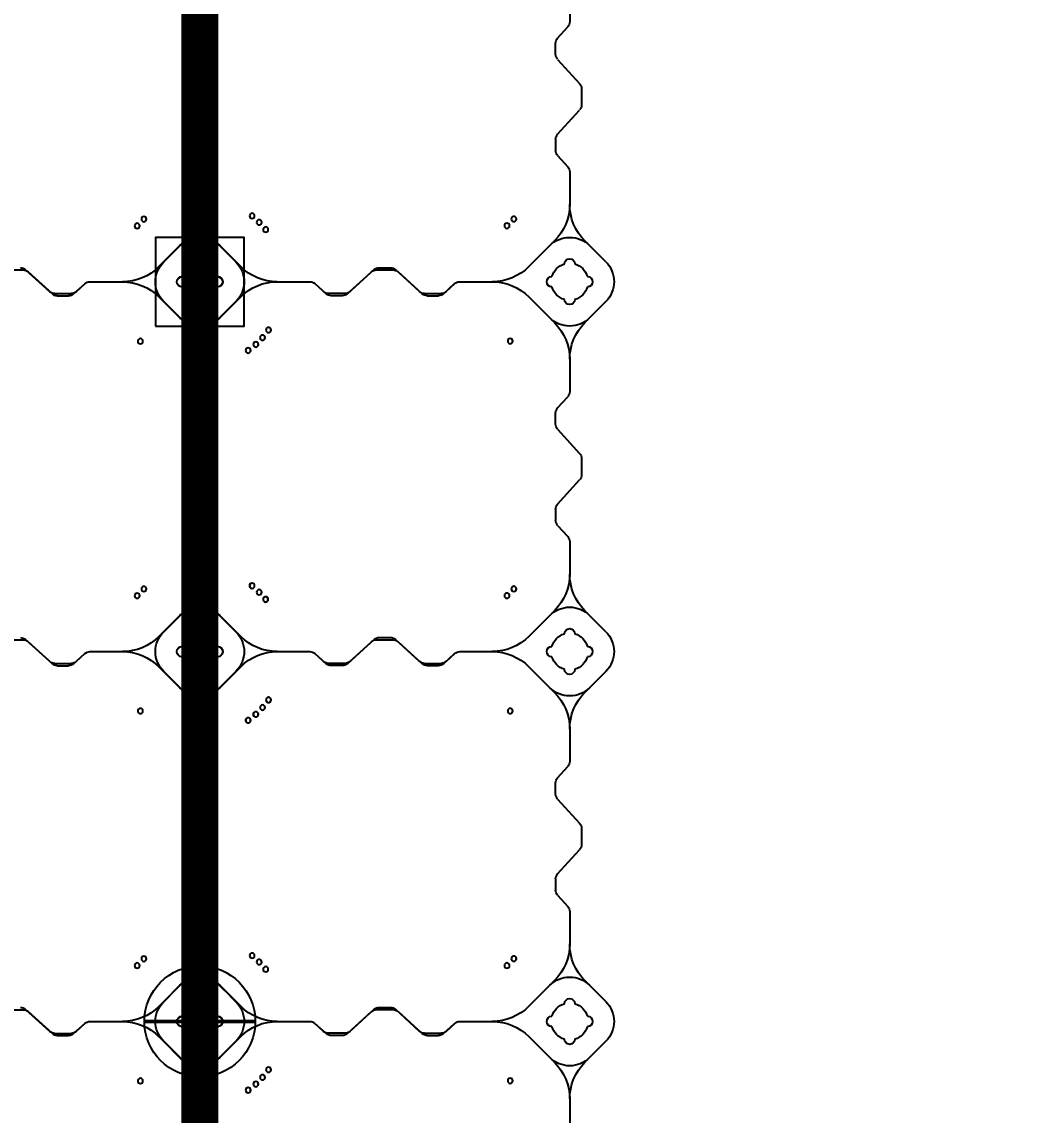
# Model space of a CAD drawing. Header units: millimetres. Extents: x -1612139 to -1260738, y 1141106 to 1536160.
# Drawn here: x -1323259 to -1321892, y 1259685 to 1261163 of the extents above; entities that cross this region are included whole.
import ezdxf

# ---------------------------------------------------------------- set-up
doc = ezdxf.new("R2010")
doc.units = ezdxf.units.MM
doc.header["$LTSCALE"] = 10
doc.layers.get('0').update_dxf_attribs({"linetype": 'CONTINUOUS'})
doc.layers.get('DEFPOINTS').update_dxf_attribs({"linetype": 'CONTINUOUS'})
doc.layers.add('W-FLOAT_BOWL浮筒', color=253, linetype='CONTINUOUS')
doc.styles.add('STANDARD_T3', font='simplex.shx', dxfattribs={"width": 0.7, "bigfont": 'gbcbig.shx'})
doc.dimstyles.new('W&&200', dxfattribs={"dimtxt": 700, "dimasz": 200, "dimexe": 500, "dimexo": 600, "dimgap": 200, "dimtad": 1, "dimdec": 0, "dimzin": 0, "dimdsep": 46, "dimtxsty": 'STANDARD_T3', "dimcen": 0.09, "dimclrd": 1, "dimclre": 1, "dimclrt": 7, "dimazin": 2, "dimtfac": 1, "dimtdec": 0, "dimtix": 1, "dimtmove": 2, "dimatfit": 3, "dimfxl": 100, "dimtolj": 1, "dimtzin": 0, "dimarcsym": 0})

# ---------------------------------------------------------------- blocks, each defined once
blk = doc.blocks.new('蓝色')
at = {"layer": 'W-FLOAT_BOWL浮筒', "color": 5}
for p, q in [((10006.3, -3894.9), (10006.3, -3850.9)), ((10006.3, -3894.9), (10006.3, -3851.1)), ((9951.1, -3979.1), (9985.8, -3944.4)), ((9957.5, -3972.8), (9985.8, -3944.5)), ((10061.6, -3979.1), (10026.8, -3944.4)), ((10055.2, -3972.8), (10026.8, -3944.5)), ((9979.5, -3950.8), (9951.2, -3979.1)), ((9957.5, -3972.7), (9979.4, -3950.8)), ((10033.2, -3950.8), (10055.2, -3972.7)), ((10033.2, -3950.8), (10061.5, -3979.1)), ((9803.5, -3986.2), (9770.7, -4016)), ((9807, -3983.2), (9774.2, -4013)), ((9810.2, -3983.6), (9832.5, -3983.6)), ((9813.7, -3980.6), (9829, -3980.6)), ((9835.7, -3983.2), (9850.9, -3997)), ((9839.2, -3986.2), (9851.1, -3997)), ((9857.6, -3999.6), (9901.6, -3999.6)), ((9857.8, -3999.6), (9901.6, -3999.6)), ((9745.2, -4015.6), (9767.5, -4015.6)), ((9985.8, -4054.9), (9951.1, -4020.1)), ((9979.5, -4048.4), (9951.2, -4020.1)), ((10026.8, -4054.9), (10061.6, -4020.1)), ((10033.2, -4048.4), (10061.5, -4020.1)), ((9979.4, -4048.4), (9957.5, -4026.5)), ((9957.5, -4026.5), (9985.8, -4054.8)), ((10055.2, -4026.5), (10026.8, -4054.8)), ((10055.2, -4026.5), (10033.2, -4048.4)), ((10006.3, -4148.4), (10006.3, -4104.2)), ((10006.3, -4148.2), (10006.3, -4104.2)), ((9989.9, -4170.3), (10003.7, -4155.1)), ((9992.9, -4166.8), (10003.7, -4154.9)), ((9987.3, -4192.3), (9987.3, -4177)), ((9990.3, -4195.8), (9990.3, -4173.5)), ((9989.9, -4199), (10019.7, -4231.8)), ((9992.9, -4202.5), (10022.7, -4235.3)), ((10022.3, -4260.8), (10022.3, -4238.5)), ((10025.3, -4257.3), (10025.3, -4242)), ((9989.9, -4300.3), (10019.7, -4267.5)), ((9992.9, -4296.8), (10022.7, -4264)), ((9987.3, -4307), (9987.3, -4322.3)), ((9990.3, -4303.5), (9990.3, -4325.8)), ((9989.9, -4329), (10003.7, -4344.2)), ((9992.9, -4332.5), (10003.7, -4344.4)), ((10006.3, -4394.9), (10006.3, -4350.9)), ((10006.3, -4394.9), (10006.3, -4351.1)), ((9951.1, -4479.1), (9985.8, -4444.4)), ((9957.5, -4472.8), (9985.8, -4444.5)), ((10061.6, -4479.1), (10026.8, -4444.4)), ((10055.2, -4472.8), (10026.8, -4444.5)), ((9979.5, -4450.8), (9951.2, -4479.1)), ((9957.5, -4472.7), (9979.4, -4450.8)), ((10033.2, -4450.8), (10055.2, -4472.7)), ((10033.2, -4450.8), (10061.5, -4479.1)), ((9803.5, -4486.2), (9770.7, -4516)), ((9807, -4483.2), (9774.2, -4513)), ((9810.2, -4483.6), (9832.5, -4483.6)), ((9813.7, -4480.6), (9829, -4480.6)), ((9835.7, -4483.2), (9850.9, -4497)), ((9839.2, -4486.2), (9851.1, -4497)), ((9857.6, -4499.6), (9901.6, -4499.6)), ((9857.8, -4499.6), (9901.6, -4499.6)), ((9745.2, -4515.6), (9767.5, -4515.6)), ((9985.8, -4554.9), (9951.1, -4520.1)), ((9979.5, -4548.4), (9951.2, -4520.1)), ((10026.8, -4554.9), (10061.6, -4520.1)), ((10033.2, -4548.4), (10061.5, -4520.1)), ((9979.4, -4548.4), (9957.5, -4526.5)), ((9957.5, -4526.5), (9985.8, -4554.8)), ((10055.2, -4526.5), (10026.8, -4554.8)), ((10055.2, -4526.5), (10033.2, -4548.4)), ((10006.3, -4648.4), (10006.3, -4604.2)), ((10006.3, -4648.2), (10006.3, -4604.2)), ((9989.9, -4670.3), (10003.7, -4655.1)), ((9992.9, -4666.8), (10003.7, -4654.9)), ((9987.3, -4692.3), (9987.3, -4677)), ((9990.3, -4695.8), (9990.3, -4673.5)), ((9989.9, -4699), (10019.7, -4731.8)), ((9992.9, -4702.5), (10022.7, -4735.3)), ((10022.3, -4760.8), (10022.3, -4738.5)), ((10025.3, -4757.3), (10025.3, -4742)), ((9989.9, -4800.3), (10019.7, -4767.5)), ((9992.9, -4796.8), (10022.7, -4764)), ((9990.3, -4803.5), (9990.3, -4825.8)), ((9987.3, -4807), (9987.3, -4822.3)), ((9989.9, -4829), (10003.7, -4844.2)), ((9992.9, -4832.5), (10003.7, -4844.4)), ((10006.3, -4894.9), (10006.3, -4850.9)), ((10006.3, -4894.9), (10006.3, -4851.1)), ((9951.1, -4979.1), (9985.8, -4944.4)), ((9979.5, -4950.8), (9951.2, -4979.1)), ((9957.5, -4972.8), (9985.8, -4944.5)), ((9957.5, -4972.7), (9979.4, -4950.8)), ((10061.6, -4979.1), (10026.8, -4944.4)), ((10055.2, -4972.8), (10026.8, -4944.5)), ((10033.2, -4950.8), (10055.2, -4972.7)), ((10033.2, -4950.8), (10061.5, -4979.1)), ((9813.7, -4980.6), (9829, -4980.6)), ((9803.5, -4986.2), (9770.7, -5016)), ((9807, -4983.2), (9774.2, -5013)), ((9810.2, -4983.6), (9832.5, -4983.6)), ((9835.7, -4983.2), (9850.9, -4997)), ((9839.2, -4986.2), (9851.1, -4997)), ((9857.6, -4999.6), (9901.6, -4999.6)), ((9857.8, -4999.6), (9901.6, -4999.6)), ((9745.2, -5015.6), (9767.5, -5015.6)), ((9985.8, -5054.9), (9951.1, -5020.1)), ((9979.5, -5048.4), (9951.2, -5020.1)), ((10026.8, -5054.9), (10061.6, -5020.1)), ((10033.2, -5048.4), (10061.5, -5020.1)), ((9979.4, -5048.4), (9957.5, -5026.5)), ((9957.5, -5026.5), (9985.8, -5054.8)), ((10055.2, -5026.5), (10026.8, -5054.8)), ((10055.2, -5026.5), (10033.2, -5048.4)), ((10006.3, -5148.4), (10006.3, -5104.2)), ((10006.3, -5148.2), (10006.3, -5104.2)), ((9989.9, -5170.3), (10003.7, -5155.1)), ((9992.9, -5166.8), (10003.7, -5154.9)), ((9987.3, -5192.3), (9987.3, -5177)), ((9990.3, -5195.8), (9990.3, -5173.5)), ((9989.9, -5199), (10019.7, -5231.8)), ((9992.9, -5202.5), (10022.7, -5235.3)), ((10022.3, -5260.8), (10022.3, -5238.5)), ((10025.3, -5257.3), (10025.3, -5242)), ((9989.9, -5300.3), (10019.7, -5267.5)), ((9992.9, -5296.8), (10022.7, -5264)), ((9990.3, -5303.5), (9990.3, -5325.8)), ((9987.3, -5307), (9987.3, -5322.3)), ((9989.9, -5329), (10003.7, -5344.2)), ((9992.9, -5332.5), (10003.7, -5344.4)), ((10006.3, -5394.9), (10006.3, -5350.9))]:
    blk.add_line(p, q, dxfattribs=at)
for centre in [(9926, -3919.3), (10071.6, -3906.7), (9921.6, -4075.2), (9930.8, -4084.4), (10071.6, -4406.7), (9926, -4419.3), (10081.9, -4414.9), (10091.1, -4424.1), (10099.2, -4434.3), (10095.3, -4570.2), (9921.6, -4575.2), (9930.8, -4584.4), (10086.6, -4579.9), (10076.9, -4588.6), (9926, -4919.3), (9921.6, -5075.2), (9930.8, -5084.4)]:
    blk.add_circle(centre, 3.5, dxfattribs=at)
for centre, radius, start, end in [((9936.3, -3894.9), 70, 315, 0), ((9936.3, -3895), 70, 315, 0), ((10076.3, -3894.9), 70, 180, 225), ((10076.3, -3895), 70, 180, 225), ((10006.3, -3977.7), 38, 45, 135), ((10006.4, -3977.7), 38, 45, 135), ((9984.4, -3999.6), 38, 135, 225), ((9984.4, -3999.7), 38, 135, 225), ((10006.3, -3999.6), 25, 106.2602, 163.7398), ((10006.3, -3999.6), 25, 106.2602, 163.7398), ((10006.3, -3999.6), 25, 106.2602, 163.7398), ((10006.3, -3999.6), 25, 106.2602, 163.7398), ((10006.3, -3975.6), 7, 0, 180), ((10006.3, -3975.6), 7, 0, 180), ((10006.3, -3975.6), 7, 0, 180), ((10006.3, -3975.6), 7, 0, 180), ((10006.3, -3999.6), 25, 16.2602, 73.7398), ((10006.3, -3999.6), 25, 16.2602, 73.7398), ((10006.3, -3999.6), 25, 16.2602, 73.7398), ((10006.3, -3999.6), 25, 16.2602, 73.7398), ((10028.3, -3999.6), 38, 315, 45), ((10028.3, -3999.7), 38, 315, 45), ((9810.2, -3993.6), 10, 90, 132.2737), ((9813.7, -3990.6), 10, 90, 132.2737), ((9829, -3990.6), 10, 47.7263, 90), ((9832.5, -3993.6), 10, 47.7263, 90), ((9901.6, -3929.6), 70, 270, 315), ((9901.7, -3929.6), 70, 270, 315), ((9857.6, -3989.6), 10, 227.7263, 270), ((9857.8, -3989.6), 10, 227.7263, 270), ((9901.6, -4069.6), 70, 45, 90), ((9901.7, -4069.6), 70, 45, 90), ((9982.3, -3999.6), 7, 90, 270), ((9982.3, -3999.6), 7, 90, 270), ((9982.3, -3999.6), 7, 90, 270), ((9982.3, -3999.6), 7, 90, 270), ((10030.3, -3999.6), 7, 270, 90), ((10030.3, -3999.6), 7, 270, 90), ((10030.3, -3999.6), 7, 270, 90), ((10030.3, -3999.6), 7, 270, 90), ((9764, -4008.6), 10, 270, 312.2737), ((9767.5, -4005.6), 10, 270, 312.2737), ((10006.3, -3999.6), 25, 196.2602, 253.7398), ((10006.3, -3999.6), 25, 196.2602, 253.7398), ((10006.3, -3999.6), 25, 196.2602, 253.7398), ((10006.3, -3999.6), 25, 196.2602, 253.7398), ((10006.3, -3999.6), 25, 286.2602, 343.7398), ((10006.3, -3999.6), 25, 286.2602, 343.7398), ((10006.3, -3999.6), 25, 286.2602, 343.7398), ((10006.3, -3999.6), 25, 286.2602, 343.7398), ((10006.3, -4023.6), 7, 180, 0), ((10006.3, -4023.6), 7, 180, 0), ((10006.3, -4023.6), 7, 180, 0), ((10006.3, -4023.6), 7, 180, 0), ((10006.3, -4021.6), 38, 225, 315), ((10006.4, -4021.6), 38, 225, 315), ((9936.3, -4104.3), 70, 0, 45), ((9936.3, -4104.3), 70, 0, 45), ((10076.3, -4104.3), 70, 135, 180), ((10076.3, -4104.3), 70, 135, 180), ((9996.3, -4148.2), 10, 317.7263, 0), ((9996.3, -4148.4), 10, 317.7263, 0), ((10000.3, -4173.5), 10, 137.7263, 180), ((9997.3, -4177), 10, 137.7263, 180), ((9997.3, -4192.3), 10, 180, 222.2737), ((10000.3, -4195.8), 10, 180, 222.2737), ((10012.3, -4238.5), 10, 0, 42.2737), ((10015.3, -4242), 10, 0, 42.2737), ((10012.3, -4260.8), 10, 317.7263, 0), ((10015.3, -4257.3), 10, 317.7263, 0), ((9997.3, -4307), 10, 137.7263, 180), ((10000.3, -4303.5), 10, 137.7263, 180), ((9997.3, -4322.3), 10, 180, 222.2737), ((10000.3, -4325.8), 10, 180, 222.2737), ((9996.3, -4350.9), 10, 0, 42.2737), ((9996.3, -4351.1), 10, 0, 42.2737), ((9936.3, -4394.9), 70, 315, 0), ((9936.3, -4395), 70, 315, 0), ((10076.3, -4394.9), 70, 180, 225), ((10076.3, -4395), 70, 180, 225), ((10006.3, -4477.7), 38, 45, 135), ((10006.4, -4477.7), 38, 45, 135), ((9984.4, -4499.6), 38, 135, 225), ((9984.4, -4499.7), 38, 135, 225), ((10006.3, -4499.6), 25, 106.2602, 163.7398), ((10006.3, -4499.6), 25, 106.2602, 163.7398), ((10006.3, -4499.6), 25, 106.2602, 163.7398), ((10006.3, -4499.6), 25, 106.2602, 163.7398), ((10006.3, -4475.6), 7, 0, 180), ((10006.3, -4475.6), 7, 0, 180), ((10006.3, -4475.6), 7, 0, 180), ((10006.3, -4475.6), 7, 0, 180), ((10006.3, -4499.6), 25, 16.2602, 73.7398), ((10006.3, -4499.6), 25, 16.2602, 73.7398), ((10006.3, -4499.6), 25, 16.2602, 73.7398), ((10006.3, -4499.6), 25, 16.2602, 73.7398), ((10028.3, -4499.6), 38, 315, 45), ((10028.3, -4499.7), 38, 315, 45), ((9810.2, -4493.6), 10, 90, 132.2737), ((9813.7, -4490.6), 10, 90, 132.2737), ((9829, -4490.6), 10, 47.7263, 90), ((9832.5, -4493.6), 10, 47.7263, 90), ((9901.6, -4429.6), 70, 270, 315), ((9901.7, -4429.6), 70, 270, 315), ((9982.3, -4499.6), 7, 90, 270), ((9982.3, -4499.6), 7, 90, 270), ((9982.3, -4499.6), 7, 90, 270), ((9982.3, -4499.6), 7, 90, 270), ((10030.3, -4499.6), 7, 270, 90), ((10030.3, -4499.6), 7, 270, 90), ((10030.3, -4499.6), 7, 270, 90), ((10030.3, -4499.6), 7, 270, 90), ((9857.6, -4489.6), 10, 227.7263, 270), ((9857.8, -4489.6), 10, 227.7263, 270), ((9901.6, -4569.6), 70, 45, 90), ((9901.7, -4569.6), 70, 45, 90), ((10006.3, -4499.6), 25, 196.2602, 253.7398), ((10006.3, -4499.6), 25, 196.2602, 253.7398), ((10006.3, -4499.6), 25, 196.2602, 253.7398), ((10006.3, -4499.6), 25, 196.2602, 253.7398), ((10006.3, -4499.6), 25, 286.2602, 343.7398), ((10006.3, -4499.6), 25, 286.2602, 343.7398), ((10006.3, -4499.6), 25, 286.2602, 343.7398), ((10006.3, -4499.6), 25, 286.2602, 343.7398), ((9764, -4508.6), 10, 270, 312.2737), ((9767.5, -4505.6), 10, 270, 312.2737), ((10006.3, -4523.6), 7, 180, 0), ((10006.3, -4523.6), 7, 180, 0), ((10006.3, -4523.6), 7, 180, 0), ((10006.3, -4523.6), 7, 180, 0), ((10006.3, -4521.6), 38, 225, 315), ((10006.4, -4521.6), 38, 225, 315), ((9936.3, -4604.3), 70, 0, 45), ((9936.3, -4604.3), 70, 0, 45), ((10076.3, -4604.3), 70, 135, 180), ((10076.3, -4604.3), 70, 135, 180), ((9996.3, -4648.2), 10, 317.7263, 0), ((9996.3, -4648.4), 10, 317.7263, 0), ((9997.3, -4677), 10, 137.7263, 180), ((10000.3, -4673.5), 10, 137.7263, 180), ((9997.3, -4692.3), 10, 180, 222.2737), ((10000.3, -4695.8), 10, 180, 222.2737), ((10012.3, -4738.5), 10, 0, 42.2737), ((10015.3, -4742), 10, 0, 42.2737), ((10015.3, -4757.3), 10, 317.7263, 0), ((10012.3, -4760.8), 10, 317.7263, 0), ((9997.3, -4807), 10, 137.7263, 180), ((10000.3, -4803.5), 10, 137.7263, 180), ((9997.3, -4822.3), 10, 180, 222.2737), ((10000.3, -4825.8), 10, 180, 222.2737), ((9996.3, -4850.9), 10, 0, 42.2737), ((9996.3, -4851.1), 10, 0, 42.2737), ((9936.3, -4894.9), 70, 315, 0), ((9936.3, -4895), 70, 315, 0), ((10076.3, -4894.9), 70, 180, 225), ((10076.3, -4895), 70, 180, 225), ((10006.3, -4977.7), 38, 45, 135), ((10006.4, -4977.7), 38, 45, 135), ((9813.7, -4990.6), 10, 90, 132.2737), ((9829, -4990.6), 10, 47.7263, 90), ((9901.6, -4929.6), 70, 270, 315), ((9901.7, -4929.6), 70, 270, 315), ((9984.4, -4999.6), 38, 135, 225), ((9984.4, -4999.7), 38, 135, 225), ((10006.3, -4999.6), 25, 106.2602, 163.7398), ((10006.3, -4999.6), 25, 106.2602, 163.7398), ((10006.3, -4999.6), 25, 106.2602, 163.7398), ((10006.3, -4999.6), 25, 106.2602, 163.7398), ((10006.3, -4975.6), 7, 0, 180), ((10006.3, -4975.6), 7, 0, 180), ((10006.3, -4975.6), 7, 0, 180), ((10006.3, -4975.6), 7, 0, 180), ((10006.3, -4999.6), 25, 16.2602, 73.7398), ((10006.3, -4999.6), 25, 16.2602, 73.7398), ((10006.3, -4999.6), 25, 16.2602, 73.7398), ((10006.3, -4999.6), 25, 16.2602, 73.7398), ((10028.3, -4999.6), 38, 315, 45), ((10028.3, -4999.7), 38, 315, 45), ((9810.2, -4993.6), 10, 90, 132.2737), ((9832.5, -4993.6), 10, 47.7263, 90), ((9982.3, -4999.6), 7, 90, 270), ((9982.3, -4999.6), 7, 90, 270), ((9982.3, -4999.6), 7, 90, 270), ((9982.3, -4999.6), 7, 90, 270), ((10030.3, -4999.6), 7, 270, 90), ((10030.3, -4999.6), 7, 270, 90), ((10030.3, -4999.6), 7, 270, 90), ((10030.3, -4999.6), 7, 270, 90), ((9857.6, -4989.6), 10, 227.7263, 270), ((9857.8, -4989.6), 10, 227.7263, 270), ((9901.6, -5069.6), 70, 45, 90), ((9901.7, -5069.6), 70, 45, 90), ((10006.3, -4999.6), 25, 196.2602, 253.7398), ((10006.3, -4999.6), 25, 196.2602, 253.7398), ((10006.3, -4999.6), 25, 196.2602, 253.7398), ((10006.3, -4999.6), 25, 196.2602, 253.7398), ((10006.3, -4999.6), 25, 286.2602, 343.7398), ((10006.3, -4999.6), 25, 286.2602, 343.7398), ((10006.3, -4999.6), 25, 286.2602, 343.7398), ((10006.3, -4999.6), 25, 286.2602, 343.7398), ((9764, -5008.6), 10, 270, 312.2737), ((9767.5, -5005.6), 10, 270, 312.2737), ((10006.3, -5023.6), 7, 180, 0), ((10006.3, -5023.6), 7, 180, 0), ((10006.3, -5023.6), 7, 180, 0), ((10006.3, -5023.6), 7, 180, 0), ((10006.3, -5021.6), 38, 225, 315), ((10006.4, -5021.6), 38, 225, 315), ((9936.3, -5104.3), 70, 0, 45), ((9936.3, -5104.3), 70, 0, 45), ((10076.3, -5104.3), 70, 135, 180), ((10076.3, -5104.3), 70, 135, 180), ((9996.3, -5148.2), 10, 317.7263, 0), ((9996.3, -5148.4), 10, 317.7263, 0), ((9997.3, -5177), 10, 137.7263, 180), ((10000.3, -5173.5), 10, 137.7263, 180), ((9997.3, -5192.3), 10, 180, 222.2737), ((10000.3, -5195.8), 10, 180, 222.2737), ((10012.3, -5238.5), 10, 0, 42.2737), ((10015.3, -5242), 10, 0, 42.2737), ((10012.3, -5260.8), 10, 317.7263, 0), ((10015.3, -5257.3), 10, 317.7263, 0), ((9997.3, -5307), 10, 137.7263, 180), ((10000.3, -5303.5), 10, 137.7263, 180), ((9997.3, -5322.3), 10, 180, 222.2737), ((10000.3, -5325.8), 10, 180, 222.2737), ((9996.3, -5350.9), 10, 0, 42.2737), ((9996.3, -5351.1), 10, 0, 42.2737)]:
    blk.add_arc(centre, radius, start, end, dxfattribs=at)
blk = doc.blocks.new('橙色')
at = {"layer": 'W-FLOAT_BOWL浮筒', "color": 30}
for p, q in [((10500, -3395.3), (10500, -3351.5)), ((11000, -3395.3), (11000, -3351.3)), ((10451.2, -3473.2), (10479.5, -3444.8)), ((10451.2, -3473.1), (10473.1, -3451.2)), ((10555.2, -3479.5), (10520.5, -3444.8)), ((10526.8, -3451.2), (10555.2, -3479.5)), ((10944.8, -3479.5), (10979.5, -3444.8)), ((10973.2, -3451.2), (10944.8, -3479.5)), ((11048.8, -3473.2), (11020.5, -3444.8)), ((11026.9, -3451.2), (11048.8, -3473.1)), ((10667.1, -3486.6), (10655.3, -3497.4)), ((10670.6, -3483.6), (10655.5, -3497.4)), ((10696.1, -3484), (10673.9, -3484)), ((10692.6, -3481), (10677.4, -3481)), ((10699.4, -3483.6), (10732.1, -3513.4)), ((10702.9, -3486.6), (10735.6, -3516.4)), ((10797.1, -3486.6), (10764.4, -3516.4)), ((10800.6, -3483.6), (10767.9, -3513.4)), ((10803.9, -3484), (10826.1, -3484)), ((10807.4, -3481), (10822.6, -3481)), ((10829.4, -3483.6), (10844.5, -3497.4)), ((10832.9, -3486.6), (10844.7, -3497.4)), ((10604.6, -3500), (10648.7, -3500)), ((10604.6, -3500), (10648.5, -3500)), ((10851.3, -3500), (10895.3, -3500)), ((10851.5, -3500), (10895.3, -3500)), ((10738.9, -3516), (10761.1, -3516)), ((10451.2, -3526.8), (10479.5, -3555.2)), ((10473.1, -3548.8), (10451.2, -3526.9)), ((10520.5, -3555.2), (10555.2, -3520.5)), ((10526.8, -3548.8), (10555.2, -3520.5)), ((10742.4, -3519), (10757.6, -3519)), ((10973.2, -3548.8), (10944.8, -3520.5)), ((10979.5, -3555.2), (10944.8, -3520.5)), ((11048.8, -3526.8), (11020.5, -3555.2)), ((11048.8, -3526.9), (11026.9, -3548.8)), ((10500, -3648.5), (10500, -3604.6)), ((11000, -3648.7), (11000, -3604.6)), ((10486.6, -3667.1), (10497.4, -3655.3)), ((10983.6, -3670.6), (10997.4, -3655.5)), ((10484, -3696.1), (10484, -3673.9)), ((10981, -3692.6), (10981, -3677.4)), ((10486.6, -3702.9), (10516.4, -3735.6)), ((10983.6, -3699.4), (11013.4, -3732.1)), ((11016, -3761.1), (11016, -3738.9)), ((10519, -3757.6), (10519, -3742.4)), ((10486.6, -3797.1), (10516.4, -3764.4)), ((10983.6, -3800.6), (11013.4, -3767.9)), ((10484, -3803.9), (10484, -3826.1)), ((10981, -3807.4), (10981, -3822.6)), ((10486.6, -3832.9), (10497.4, -3844.7)), ((10983.6, -3829.4), (10997.4, -3844.5)), ((10500, -3895.3), (10500, -3851.5)), ((11000, -3895.3), (11000, -3851.3)), ((10451.2, -3973.2), (10479.5, -3944.8)), ((10555.2, -3979.5), (10520.5, -3944.8)), ((10944.8, -3979.5), (10979.5, -3944.8)), ((11048.8, -3973.2), (11020.5, -3944.8)), ((10451.2, -3973.1), (10473.1, -3951.2)), ((10526.8, -3951.2), (10555.2, -3979.5)), ((10973.2, -3951.2), (10944.8, -3979.5)), ((11026.9, -3951.2), (11048.8, -3973.1)), ((10667.1, -3986.6), (10655.3, -3997.4)), ((10670.6, -3983.6), (10655.5, -3997.4)), ((10696.1, -3984), (10673.9, -3984)), ((10692.6, -3981), (10677.4, -3981)), ((10699.4, -3983.6), (10732.1, -4013.4)), ((10702.9, -3986.6), (10735.6, -4016.4)), ((10797.1, -3986.6), (10764.4, -4016.4)), ((10800.6, -3983.6), (10767.9, -4013.4)), ((10803.9, -3984), (10826.1, -3984)), ((10807.4, -3981), (10822.6, -3981)), ((10829.4, -3983.6), (10844.5, -3997.4)), ((10832.9, -3986.6), (10844.7, -3997.4)), ((10604.6, -4000), (10648.7, -4000)), ((10604.6, -4000), (10648.5, -4000)), ((10851.3, -4000), (10895.3, -4000)), ((10851.5, -4000), (10895.3, -4000)), ((10738.9, -4016), (10761.1, -4016)), ((10742.4, -4019), (10757.6, -4019)), ((10451.2, -4026.8), (10479.5, -4055.2)), ((10473.1, -4048.8), (10451.2, -4026.9)), ((10520.5, -4055.2), (10555.2, -4020.5)), ((10526.8, -4048.8), (10555.2, -4020.5)), ((10973.2, -4048.8), (10944.8, -4020.5)), ((10979.5, -4055.2), (10944.8, -4020.5)), ((11048.8, -4026.8), (11020.5, -4055.2)), ((11048.8, -4026.9), (11026.9, -4048.8)), ((10500, -4148.5), (10500, -4104.6)), ((11000, -4148.7), (11000, -4104.6)), ((10486.6, -4167.1), (10497.4, -4155.3)), ((10983.6, -4170.6), (10997.4, -4155.5)), ((10484, -4196.1), (10484, -4173.9)), ((10981, -4192.6), (10981, -4177.4)), ((10486.6, -4202.9), (10516.4, -4235.6)), ((10983.6, -4199.4), (11013.4, -4232.1)), ((11016, -4261.1), (11016, -4238.9)), ((10519, -4257.6), (10519, -4242.4)), ((10486.6, -4297.1), (10516.4, -4264.4)), ((10983.6, -4300.6), (11013.4, -4267.9)), ((10484, -4303.9), (10484, -4326.1)), ((10981, -4307.4), (10981, -4322.6)), ((10983.6, -4329.4), (10997.4, -4344.5)), ((10486.6, -4332.9), (10497.4, -4344.7)), ((10500, -4395.3), (10500, -4351.5)), ((11000, -4395.3), (11000, -4351.3)), ((10451.2, -4473.2), (10479.5, -4444.8)), ((10555.2, -4479.5), (10520.5, -4444.8)), ((10944.8, -4479.5), (10979.5, -4444.8)), ((11048.8, -4473.2), (11020.5, -4444.8)), ((10451.2, -4473.1), (10473.1, -4451.2)), ((10526.8, -4451.2), (10555.2, -4479.5)), ((10973.2, -4451.2), (10944.8, -4479.5)), ((11026.9, -4451.2), (11048.8, -4473.1)), ((10667.1, -4486.6), (10655.3, -4497.4)), ((10670.6, -4483.6), (10655.5, -4497.4)), ((10696.1, -4484), (10673.9, -4484)), ((10692.6, -4481), (10677.4, -4481)), ((10699.4, -4483.6), (10732.1, -4513.4)), ((10702.9, -4486.6), (10735.6, -4516.4)), ((10797.1, -4486.6), (10764.4, -4516.4)), ((10800.6, -4483.6), (10767.9, -4513.4)), ((10803.9, -4484), (10826.1, -4484)), ((10807.4, -4481), (10822.6, -4481)), ((10829.4, -4483.6), (10844.5, -4497.4)), ((10832.9, -4486.6), (10844.7, -4497.4)), ((10604.6, -4500), (10648.7, -4500)), ((10604.6, -4500), (10648.5, -4500)), ((10851.3, -4500), (10895.3, -4500)), ((10851.5, -4500), (10895.3, -4500)), ((10520.5, -4555.2), (10555.2, -4520.5)), ((10526.8, -4548.8), (10555.2, -4520.5)), ((10738.9, -4516), (10761.1, -4516)), ((10742.4, -4519), (10757.6, -4519)), ((10973.2, -4548.8), (10944.8, -4520.5)), ((10979.5, -4555.2), (10944.8, -4520.5)), ((10451.2, -4526.8), (10479.5, -4555.2)), ((10473.1, -4548.8), (10451.2, -4526.9)), ((11048.8, -4526.8), (11020.5, -4555.2)), ((11048.8, -4526.9), (11026.9, -4548.8)), ((10500, -4648.5), (10500, -4604.6)), ((11000, -4648.7), (11000, -4604.6)), ((10486.6, -4667.1), (10497.4, -4655.3)), ((10983.6, -4670.6), (10997.4, -4655.5)), ((10484, -4696.1), (10484, -4673.9)), ((10981, -4692.6), (10981, -4677.4)), ((10983.6, -4699.4), (11013.4, -4732.1)), ((10486.6, -4702.9), (10516.4, -4735.6)), ((10519, -4757.6), (10519, -4742.4)), ((11016, -4761.1), (11016, -4738.9)), ((10486.6, -4797.1), (10516.4, -4764.4)), ((10983.6, -4800.6), (11013.4, -4767.9)), ((10484, -4803.9), (10484, -4826.1)), ((10981, -4807.4), (10981, -4822.6)), ((10486.6, -4832.9), (10497.4, -4844.7)), ((10983.6, -4829.4), (10997.4, -4844.5)), ((11000, -4895.3), (11000, -4851.3))]:
    blk.add_line(p, q, dxfattribs=at)
for centre in [(10565.3, -3407.1), (10575.6, -3415.2), (10584.8, -3424.4), (10919.7, -3419.7), (10592.9, -3434.7), (10589, -3570.6), (10915.2, -3575.6), (10570.6, -3589), (10580.3, -3580.3), (10924.4, -3584.8), (10565.3, -3907.1), (10575.6, -3915.2), (10919.7, -3919.7), (10584.8, -3924.4), (10592.9, -3934.7), (10580.3, -4080.3), (10589, -4070.6), (10915.2, -4075.6), (10570.6, -4089), (10924.4, -4084.8), (10565.3, -4407.1), (10575.6, -4415.2), (10919.7, -4419.7), (10584.8, -4424.4), (10592.9, -4434.7), (10580.3, -4580.3), (10589, -4570.6), (10915.2, -4575.6), (10924.4, -4584.8), (10570.6, -4589)]:
    blk.add_circle(centre, 3.5, dxfattribs=at)
for centre, radius, start, end in [((10430, -3395.3), 70, 315, 0), ((10570, -3395.3), 70, 180, 225), ((10930, -3395.3), 70, 315, 0), ((11070, -3395.3), 70, 180, 225), ((10500, -3478), 38, 45, 135), ((11000, -3478), 38, 45, 135), ((10478, -3500), 38, 135, 225), ((10478, -3500), 38, 135, 225), ((10500, -3476), 7, 0, 180), ((10500, -3476), 7, 0, 180), ((11000, -3476), 7, 0, 180), ((11000, -3476), 7, 0, 180), ((11022, -3500), 38, 315, 45), ((11022, -3500), 38, 315, 45), ((10500, -3500), 25, 106.2602, 163.7398), ((10500, -3500), 25, 106.2602, 163.7398), ((10500, -3500), 25, 16.2602, 73.7398), ((10500, -3500), 25, 16.2602, 73.7398), ((10604.7, -3430), 70, 225, 270), ((10604.7, -3430), 70, 225, 270), ((10673.9, -3494), 10, 90, 132.2737), ((10677.4, -3491), 10, 90, 132.2737), ((10692.6, -3491), 10, 47.7263, 90), ((10696.1, -3494), 10, 47.7263, 90), ((10803.9, -3494), 10, 90, 132.2737), ((10807.4, -3491), 10, 90, 132.2737), ((10822.6, -3491), 10, 47.7263, 90), ((10826.1, -3494), 10, 47.7263, 90), ((10895.3, -3430), 70, 270, 315), ((10895.3, -3430), 70, 270, 315), ((11000, -3500), 25, 106.2602, 163.7398), ((11000, -3500), 25, 106.2602, 163.7398), ((11000, -3500), 25, 16.2602, 73.7398), ((11000, -3500), 25, 16.2602, 73.7398), ((10476, -3500), 7, 90, 270), ((10476, -3500), 7, 90, 270), ((10524, -3500), 7, 270, 90), ((10524, -3500), 7, 270, 90), ((10604.7, -3570), 70, 90, 135), ((10604.7, -3570), 70, 90, 135), ((10648.5, -3490), 10, 270, 312.2737), ((10648.7, -3490), 10, 270, 312.2737), ((10851.3, -3490), 10, 227.7263, 270), ((10851.5, -3490), 10, 227.7263, 270), ((10895.3, -3570), 70, 45, 90), ((10895.3, -3570), 70, 45, 90), ((10976, -3500), 7, 90, 270), ((10976, -3500), 7, 90, 270), ((11024, -3500), 7, 270, 90), ((11024, -3500), 7, 270, 90), ((10500, -3500), 25, 196.2602, 253.7398), ((10500, -3500), 25, 196.2602, 253.7398), ((10500, -3500), 25, 286.2602, 343.7398), ((10500, -3500), 25, 286.2602, 343.7398), ((10738.9, -3506), 10, 227.7263, 270), ((10742.4, -3509), 10, 227.7263, 270), ((10757.6, -3509), 10, 270, 312.2737), ((10761.1, -3506), 10, 270, 312.2737), ((11000, -3500), 25, 196.2602, 253.7398), ((11000, -3500), 25, 196.2602, 253.7398), ((11000, -3500), 25, 286.2602, 343.7398), ((11000, -3500), 25, 286.2602, 343.7398), ((10500, -3524), 7, 180, 0), ((10500, -3524), 7, 180, 0), ((11000, -3524), 7, 180, 0), ((11000, -3524), 7, 180, 0), ((10500, -3522), 38, 225, 315), ((10430, -3604.7), 70, 0, 45), ((10570, -3604.7), 70, 135, 180), ((11000, -3522), 38, 225, 315), ((10930, -3604.7), 70, 0, 45), ((11070, -3604.7), 70, 135, 180), ((10490, -3648.5), 10, 317.7263, 0), ((10990, -3648.7), 10, 317.7263, 0), ((10494, -3673.9), 10, 137.7263, 180), ((10991, -3677.4), 10, 137.7263, 180), ((10991, -3692.6), 10, 180, 222.2737), ((10494, -3696.1), 10, 180, 222.2737), ((10509, -3742.4), 10, 0, 42.2737), ((11006, -3738.9), 10, 0, 42.2737), ((10509, -3757.6), 10, 317.7263, 0), ((11006, -3761.1), 10, 317.7263, 0), ((10494, -3803.9), 10, 137.7263, 180), ((10991, -3807.4), 10, 137.7263, 180), ((10494, -3826.1), 10, 180, 222.2737), ((10991, -3822.6), 10, 180, 222.2737), ((10490, -3851.5), 10, 0, 42.2737), ((10990, -3851.3), 10, 0, 42.2737), ((10430, -3895.3), 70, 315, 0), ((10570, -3895.3), 70, 180, 225), ((10930, -3895.3), 70, 315, 0), ((11070, -3895.3), 70, 180, 225), ((10500, -3978), 38, 45, 135), ((11000, -3978), 38, 45, 135), ((10478, -4000), 38, 135, 225), ((10478, -4000), 38, 135, 225), ((10500, -3976), 7, 0, 180), ((10500, -3976), 7, 0, 180), ((11000, -3976), 7, 0, 180), ((11000, -3976), 7, 0, 180), ((11022, -4000), 38, 315, 45), ((11022, -4000), 38, 315, 45), ((10500, -4000), 25, 106.2602, 163.7398), ((10500, -4000), 25, 106.2602, 163.7398), ((10500, -4000), 25, 16.2602, 73.7398), ((10500, -4000), 25, 16.2602, 73.7398), ((10604.7, -3930), 70, 225, 270), ((10604.7, -3930), 70, 225, 270), ((10673.9, -3994), 10, 90, 132.2737), ((10677.4, -3991), 10, 90, 132.2737), ((10692.6, -3991), 10, 47.7263, 90), ((10696.1, -3994), 10, 47.7263, 90), ((10803.9, -3994), 10, 90, 132.2737), ((10807.4, -3991), 10, 90, 132.2737), ((10822.6, -3991), 10, 47.7263, 90), ((10826.1, -3994), 10, 47.7263, 90), ((10895.3, -3930), 70, 270, 315), ((10895.3, -3930), 70, 270, 315), ((11000, -4000), 25, 106.2602, 163.7398), ((11000, -4000), 25, 106.2602, 163.7398), ((11000, -4000), 25, 16.2602, 73.7398), ((11000, -4000), 25, 16.2602, 73.7398), ((10476, -4000), 7, 90, 270), ((10476, -4000), 7, 90, 270), ((10524, -4000), 7, 270, 90), ((10524, -4000), 7, 270, 90), ((10604.7, -4070), 70, 90, 135), ((10604.7, -4070), 70, 90, 135), ((10648.5, -3990), 10, 270, 312.2737), ((10648.7, -3990), 10, 270, 312.2737), ((10851.3, -3990), 10, 227.7263, 270), ((10851.5, -3990), 10, 227.7263, 270), ((10895.3, -4070), 70, 45, 90), ((10895.3, -4070), 70, 45, 90), ((10976, -4000), 7, 90, 270), ((10976, -4000), 7, 90, 270), ((11024, -4000), 7, 270, 90), ((11024, -4000), 7, 270, 90), ((10500, -4000), 25, 196.2602, 253.7398), ((10500, -4000), 25, 196.2602, 253.7398), ((10500, -4000), 25, 286.2602, 343.7398), ((10500, -4000), 25, 286.2602, 343.7398), ((10738.9, -4006), 10, 227.7263, 270), ((10742.4, -4009), 10, 227.7263, 270), ((10757.6, -4009), 10, 270, 312.2737), ((10761.1, -4006), 10, 270, 312.2737), ((11000, -4000), 25, 196.2602, 253.7398), ((11000, -4000), 25, 196.2602, 253.7398), ((11000, -4000), 25, 286.2602, 343.7398), ((11000, -4000), 25, 286.2602, 343.7398), ((10500, -4024), 7, 180, 0), ((10500, -4024), 7, 180, 0), ((11000, -4024), 7, 180, 0), ((11000, -4024), 7, 180, 0), ((10500, -4022), 38, 225, 315), ((11000, -4022), 38, 225, 315), ((10430, -4104.7), 70, 0, 45), ((10570, -4104.7), 70, 135, 180), ((10930, -4104.7), 70, 0, 45), ((11070, -4104.7), 70, 135, 180), ((10490, -4148.5), 10, 317.7263, 0), ((10990, -4148.7), 10, 317.7263, 0), ((10494, -4173.9), 10, 137.7263, 180), ((10991, -4177.4), 10, 137.7263, 180), ((10494, -4196.1), 10, 180, 222.2737), ((10991, -4192.6), 10, 180, 222.2737), ((10509, -4242.4), 10, 0, 42.2737), ((11006, -4238.9), 10, 0, 42.2737), ((10509, -4257.6), 10, 317.7263, 0), ((11006, -4261.1), 10, 317.7263, 0), ((10494, -4303.9), 10, 137.7263, 180), ((10991, -4307.4), 10, 137.7263, 180), ((10494, -4326.1), 10, 180, 222.2737), ((10991, -4322.6), 10, 180, 222.2737), ((10490, -4351.5), 10, 0, 42.2737), ((10990, -4351.3), 10, 0, 42.2737), ((10430, -4395.3), 70, 315, 0), ((10570, -4395.3), 70, 180, 225), ((10930, -4395.3), 70, 315, 0), ((11070, -4395.3), 70, 180, 225), ((10500, -4478), 38, 45, 135), ((11000, -4478), 38, 45, 135), ((10478, -4500), 38, 135, 225), ((10478, -4500), 38, 135, 225), ((10500, -4500), 25, 106.2602, 163.7398), ((10500, -4500), 25, 106.2602, 163.7398), ((10500, -4476), 7, 0, 180), ((10500, -4476), 7, 0, 180), ((10500, -4500), 25, 16.2602, 73.7398), ((10500, -4500), 25, 16.2602, 73.7398), ((11000, -4500), 25, 106.2602, 163.7398), ((11000, -4500), 25, 106.2602, 163.7398), ((11000, -4476), 7, 0, 180), ((11000, -4476), 7, 0, 180), ((11000, -4500), 25, 16.2602, 73.7398), ((11000, -4500), 25, 16.2602, 73.7398), ((11022, -4500), 38, 315, 45), ((11022, -4500), 38, 315, 45), ((10476, -4500), 7, 90, 270), ((10476, -4500), 7, 90, 270), ((10524, -4500), 7, 270, 90), ((10524, -4500), 7, 270, 90), ((10604.7, -4430), 70, 225, 270), ((10604.7, -4430), 70, 225, 270), ((10673.9, -4494), 10, 90, 132.2737), ((10677.4, -4491), 10, 90, 132.2737), ((10692.6, -4491), 10, 47.7263, 90), ((10696.1, -4494), 10, 47.7263, 90), ((10803.9, -4494), 10, 90, 132.2737), ((10807.4, -4491), 10, 90, 132.2737), ((10822.6, -4491), 10, 47.7263, 90), ((10826.1, -4494), 10, 47.7263, 90), ((10895.3, -4430), 70, 270, 315), ((10895.3, -4430), 70, 270, 315), ((10976, -4500), 7, 90, 270), ((10976, -4500), 7, 90, 270), ((11024, -4500), 7, 270, 90), ((11024, -4500), 7, 270, 90), ((10500, -4500), 25, 196.2602, 253.7398), ((10500, -4500), 25, 196.2602, 253.7398), ((10500, -4500), 25, 286.2602, 343.7398), ((10500, -4500), 25, 286.2602, 343.7398), ((10604.7, -4570), 70, 90, 135), ((10604.7, -4570), 70, 90, 135), ((10648.5, -4490), 10, 270, 312.2737), ((10648.7, -4490), 10, 270, 312.2737), ((10851.3, -4490), 10, 227.7263, 270), ((10851.5, -4490), 10, 227.7263, 270), ((10895.3, -4570), 70, 45, 90), ((10895.3, -4570), 70, 45, 90), ((11000, -4500), 25, 196.2602, 253.7398), ((11000, -4500), 25, 196.2602, 253.7398), ((11000, -4500), 25, 286.2602, 343.7398), ((11000, -4500), 25, 286.2602, 343.7398), ((10738.9, -4506), 10, 227.7263, 270), ((10742.4, -4509), 10, 227.7263, 270), ((10757.6, -4509), 10, 270, 312.2737), ((10761.1, -4506), 10, 270, 312.2737), ((10500, -4524), 7, 180, 0), ((10500, -4524), 7, 180, 0), ((11000, -4524), 7, 180, 0), ((11000, -4524), 7, 180, 0), ((10500, -4522), 38, 225, 315), ((11000, -4522), 38, 225, 315), ((10430, -4604.7), 70, 0, 45), ((10570, -4604.7), 70, 135, 180), ((10930, -4604.7), 70, 0, 45), ((11070, -4604.7), 70, 135, 180), ((10490, -4648.5), 10, 317.7263, 0), ((10990, -4648.7), 10, 317.7263, 0), ((10494, -4673.9), 10, 137.7263, 180), ((10991, -4677.4), 10, 137.7263, 180), ((10494, -4696.1), 10, 180, 222.2737), ((10991, -4692.6), 10, 180, 222.2737), ((10509, -4742.4), 10, 0, 42.2737), ((11006, -4738.9), 10, 0, 42.2737), ((10509, -4757.6), 10, 317.7263, 0), ((11006, -4761.1), 10, 317.7263, 0), ((10494, -4803.9), 10, 137.7263, 180), ((10991, -4807.4), 10, 137.7263, 180), ((10494, -4826.1), 10, 180, 222.2737), ((10991, -4822.6), 10, 180, 222.2737), ((10490, -4851.5), 10, 0, 42.2737), ((10990, -4851.3), 10, 0, 42.2737)]:
    blk.add_arc(centre, radius, start, end, dxfattribs=at)
blk = doc.blocks.new('*D183')
at = {"color": 1, "lineweight": -2, "transparency": 16777216}
for p, q in [((-1333518.8, 1271320.9), (-1333518.8, 1271920.9)), ((-1311518.8, 1271320.9), (-1311518.8, 1271920.9)), ((-1333318.8, 1271420.9), (-1311718.8, 1271420.9))]:
    blk.add_line(p, q, dxfattribs=at)
at = {"color": 1, "transparency": 16777216}
for points in [[(-1333318.8, 1271454.3), (-1333318.8, 1271387.6), (-1333518.8, 1271420.9)], [(-1311718.8, 1271454.3), (-1311718.8, 1271387.6), (-1311518.8, 1271420.9)]]:
    blk.add_solid(points, dxfattribs=at)
at = {"layer": 'DEFPOINTS', "color": 0, "transparency": 16777216}
for p in [(-1311518.8, 1271420.9), (-1333518.8, 1256311.5), (-1311518.8, 1253811.5)]:
    blk.add_point(p, dxfattribs=at)
at = {"color": 7, "transparency": 16777216, "insert": (-1321828.2, 1271970.9), "char_height": 700, "attachment_point": 5, "style": 'STANDARD_T3'}
blk.add_mtext('\\A1;22000', dxfattribs=at)
blk = doc.blocks.new('LGZ')
at = {"color": 6}
blk.add_lwpolyline([(-60, -60), (60, -60), (60, 60), (-60, 60)], close=True, dxfattribs=at)
blk = doc.blocks.new('系船栓1')
at = {"color": 2, "const_width": 5}
blk.add_lwpolyline([(75, 0), (-75, 0)], dxfattribs=at)
blk.add_circle((0, 0), 75)

msp = doc.modelspace()

# ---------------------------------------------------------------- linework, layer by layer
at = {"color": 6, "const_width": 50}
msp.add_lwpolyline([(-1333018.8, 1255811.5), (-1324018.8, 1255811.5), (-1324018.8, 1267811.5), (-1323018.8, 1267811.5), (-1323018.8, 1255811.5), (-1313018.8, 1255811.5), (-1313018.8, 1267811.5), (-1312018.8, 1267811.5), (-1312018.8, 1253811.5)], dxfattribs=at)

# ---------------------------------------------------------------- block references
at = {"xscale": -1, "rotation": 180}
for name, p in [('橙色', (-1333518.8, 1256311.5)), ('蓝色', (-1333025.2, 1255811.8))]:
    msp.add_blockref(name, p, dxfattribs=at)
for name, p in [('LGZ', (-1323018.8, 1260811.5)), ('系船栓1', (-1323018.8, 1259811.5))]:
    msp.add_blockref(name, p)

# ---------------------------------------------------------------- dimensions: what is measured, and where the dimension line sits
dim = msp.add_linear_dim(base=(-1311518.8, 1271420.9), p1=(-1333518.8, 1256311.5), p2=(-1311518.8, 1253811.5), dimstyle='W&&200', override={"dimfxlon": 1})
dim.commit()
dim.dimension.update_dxf_attribs({"geometry": '*D183', "text_midpoint": (-1321828.2, 1271970.9), "dimtype": 160})

doc.saveas('drawing.dxf')
